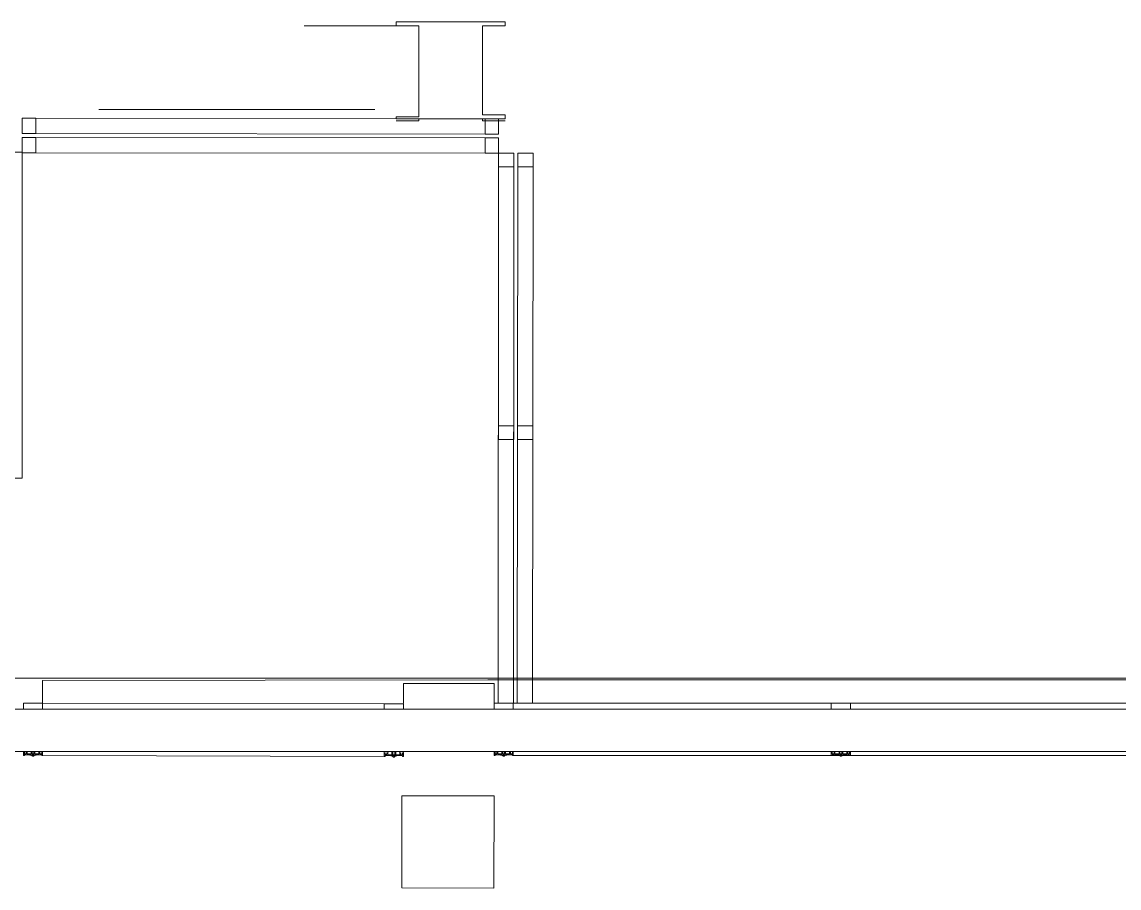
# Model space of a CAD drawing. Header units: centimetres. Extents: x -16.81 to -14.54, y 1.61 to 2.77.
# Drawn here: x -16.5112 to -16.3835, y 1.6341 to 1.7349 of the extents above; entities that cross this region are included whole.
import ezdxf

# ---------------------------------------------------------------- set-up
doc = ezdxf.new("R2010")
doc.units = ezdxf.units.CM
doc.header["$MEASUREMENT"] = 0
doc.layers.get('0').update_dxf_attribs({"lineweight": 0})
doc.layers.add('EXP COTA', color=7, linetype='Continuous', lineweight=0)

# ---------------------------------------------------------------- blocks, each defined once
blk = doc.blocks.new('Block_29')
at = {"layer": 'EXP COTA', "color": 172, "lineweight": 0, "true_color": 0x0000cc}
blk.add_line((-16.03656, 1.65852), (-16.7342, 1.65852), dxfattribs=at)

msp = doc.modelspace()

# ---------------------------------------------------------------- linework, layer by layer
at = {"color": 18, "lineweight": 0, "true_color": 0x000000}
for p, q in [((-16.45495, 1.73487), (-16.46762, 1.73487)), ((-16.46762, 1.73487), (-16.46762, 1.73442)), ((-16.45495, 1.73442), (-16.45495, 1.73487)), ((-16.46762, 1.73442), (-16.47834, 1.73442)), ((-16.46762, 1.73442), (-16.46498, 1.73442)), ((-16.46498, 1.73442), (-16.46498, 1.72382)), ((-16.46498, 1.73442), (-16.46498, 1.72382)), ((-16.45759, 1.73442), (-16.45495, 1.73442)), ((-16.45759, 1.72406), (-16.45759, 1.73442)), ((-16.4701, 1.72467), (-16.50226, 1.7247)), ((-16.50958, 1.72366), (-16.51116, 1.72366)), ((-16.51116, 1.72366), (-16.51116, 1.72188)), ((-16.46762, 1.72362), (-16.51116, 1.72366)), ((-16.50958, 1.72188), (-16.50958, 1.72366)), ((-16.46762, 1.72382), (-16.46762, 1.72361)), ((-16.46498, 1.72382), (-16.46762, 1.72382)), ((-16.46762, 1.72361), (-16.45495, 1.72361)), ((-16.46498, 1.72338), (-16.46762, 1.72338)), ((-16.46498, 1.72361), (-16.46498, 1.72338)), ((-16.45495, 1.72406), (-16.45759, 1.72406)), ((-16.45759, 1.72361), (-16.45759, 1.72338)), ((-16.45759, 1.72338), (-16.45495, 1.72338)), ((-16.45728, 1.72361), (-16.45728, 1.72183)), ((-16.4557, 1.72183), (-16.4557, 1.72361)), ((-16.45495, 1.72361), (-16.45495, 1.72406)), ((-16.50958, 1.72144), (-16.51117, 1.72144)), ((-16.51117, 1.72144), (-16.51117, 1.71965)), ((-16.51117, 1.72144), (-16.45649, 1.72139)), ((-16.51116, 1.72188), (-16.50958, 1.72188)), ((-16.51116, 1.72188), (-16.45649, 1.72183)), ((-16.50958, 1.71965), (-16.50958, 1.72144)), ((-16.45728, 1.72183), (-16.4557, 1.72183)), ((-16.4557, 1.72139), (-16.45728, 1.72139)), ((-16.45728, 1.72139), (-16.45728, 1.7196)), ((-16.4557, 1.7196), (-16.4557, 1.72139)), ((-16.51117, 1.71972), (-16.51328, 1.71972)), ((-16.51117, 1.6818), (-16.51117, 1.71972)), ((-16.51117, 1.71965), (-16.50958, 1.71965)), ((-16.51117, 1.71965), (-16.45728, 1.7196)), ((-16.45728, 1.7196), (-16.4557, 1.7196)), ((-16.4557, 1.7196), (-16.4557, 1.71802)), ((-16.45391, 1.7196), (-16.4557, 1.7196)), ((-16.45391, 1.71802), (-16.45391, 1.7196)), ((-16.45348, 1.7196), (-16.45348, 1.71802)), ((-16.45169, 1.7196), (-16.45348, 1.7196)), ((-16.45169, 1.71801), (-16.45169, 1.7196)), ((-16.45391, 1.71881), (-16.45397, 1.65562)), ((-16.45348, 1.71881), (-16.45354, 1.65562)), ((-16.4557, 1.71802), (-16.45576, 1.65562)), ((-16.4557, 1.71802), (-16.45391, 1.71802)), ((-16.45348, 1.71802), (-16.45169, 1.71801)), ((-16.45169, 1.71801), (-16.45175, 1.65562)), ((-16.45573, 1.68786), (-16.45573, 1.68628)), ((-16.45394, 1.68786), (-16.45573, 1.68786)), ((-16.45394, 1.68628), (-16.45394, 1.68786)), ((-16.45351, 1.68786), (-16.45351, 1.68628)), ((-16.45172, 1.68786), (-16.45351, 1.68786)), ((-16.45172, 1.68628), (-16.45172, 1.68786)), ((-16.45573, 1.68628), (-16.45394, 1.68628)), ((-16.45351, 1.68628), (-16.45172, 1.68628)), ((-16.51355, 1.68187), (-16.51117, 1.6818)), ((-16.51328, 1.6818), (-16.51117, 1.6818)), ((-16.45696, 1.65831), (-16.50879, 1.65824)), ((-16.50879, 1.65562), (-16.50879, 1.65824)), ((-16.29695, 1.65831), (-16.45696, 1.65831)), ((-16.46678, 1.65791), (-16.46678, 1.65562)), ((-16.45622, 1.65791), (-16.46678, 1.65791)), ((-16.4659, 1.65791), (-16.4571, 1.6579)), ((-16.45622, 1.65791), (-16.45622, 1.65562)), ((-16.50879, 1.65562), (-16.51102, 1.65562)), ((-16.51102, 1.65562), (-16.51102, 1.6549)), ((-16.50879, 1.6549), (-16.50879, 1.65562)), ((-16.50879, 1.65562), (-16.46901, 1.65551)), ((-16.50879, 1.6549), (-16.50879, 1.65562)), ((-16.46678, 1.65551), (-16.46901, 1.65551)), ((-16.46901, 1.65551), (-16.46901, 1.6549)), ((-16.46678, 1.6549), (-16.46678, 1.65551)), ((-16.46678, 1.6549), (-16.46678, 1.65551)), ((-16.45399, 1.65562), (-16.45622, 1.65562)), ((-16.45622, 1.65562), (-16.45622, 1.6549)), ((-16.45399, 1.6549), (-16.45399, 1.65562)), ((-16.29917, 1.65562), (-16.45399, 1.65562)), ((-16.45399, 1.65562), (-16.45399, 1.6549)), ((-16.41697, 1.6549), (-16.41697, 1.65562)), ((-16.41697, 1.65562), (-16.41473, 1.65562)), ((-16.41473, 1.65562), (-16.41473, 1.6549)), ((-16.51102, 1.6549), (-16.58729, 1.6549)), ((-16.50879, 1.6549), (-16.51102, 1.6549)), ((-16.46901, 1.6549), (-16.50879, 1.6549)), ((-16.46678, 1.6549), (-16.46901, 1.6549)), ((-16.45622, 1.6549), (-16.46678, 1.6549)), ((-16.45399, 1.6549), (-16.45622, 1.6549)), ((-16.41697, 1.6549), (-16.45399, 1.6549)), ((-16.41473, 1.6549), (-16.41697, 1.6549)), ((-16.37771, 1.6549), (-16.41473, 1.6549)), ((-16.5882, 1.64997), (-16.51013, 1.64997)), ((-16.51102, 1.64995), (-16.51103, 1.64997)), ((-16.51093, 1.64995), (-16.51103, 1.64995)), ((-16.51103, 1.64952), (-16.51103, 1.64995)), ((-16.51093, 1.64952), (-16.51103, 1.64952)), ((-16.51102, 1.64951), (-16.51102, 1.64952)), ((-16.51092, 1.64951), (-16.51102, 1.64951)), ((-16.51093, 1.64972), (-16.51093, 1.64995)), ((-16.51092, 1.64994), (-16.51093, 1.64994)), ((-16.51072, 1.64972), (-16.51093, 1.64972)), ((-16.51093, 1.64962), (-16.51093, 1.64952)), ((-16.5089, 1.64961), (-16.51093, 1.64962)), ((-16.51092, 1.64972), (-16.51092, 1.64994)), ((-16.51092, 1.64961), (-16.51092, 1.64951)), ((-16.5089, 1.64961), (-16.51092, 1.64961)), ((-16.51072, 1.64972), (-16.51071, 1.64995)), ((-16.51071, 1.64995), (-16.51061, 1.64995)), ((-16.51061, 1.64972), (-16.51061, 1.64995)), ((-16.51061, 1.64994), (-16.5106, 1.64994)), ((-16.51013, 1.64972), (-16.51061, 1.64972)), ((-16.51058, 1.64997), (-16.5106, 1.64994)), ((-16.5106, 1.64972), (-16.5106, 1.64994)), ((-16.51027, 1.64961), (-16.51027, 1.64957)), ((-16.51027, 1.64957), (-16.51009, 1.64957)), ((-16.51026, 1.64961), (-16.51026, 1.64957)), ((-16.50955, 1.64961), (-16.51026, 1.64961)), ((-16.51026, 1.64957), (-16.50955, 1.64957)), ((-16.51013, 1.64972), (-16.51013, 1.64997)), ((-16.51013, 1.64997), (-16.51002, 1.64997)), ((-16.51009, 1.64957), (-16.51008, 1.64956)), ((-16.51009, 1.64957), (-16.50974, 1.64957)), ((-16.51008, 1.64956), (-16.51008, 1.64955)), ((-16.51008, 1.64955), (-16.51007, 1.64954)), ((-16.51007, 1.64957), (-16.51007, 1.64956)), ((-16.51007, 1.64956), (-16.51007, 1.64955)), ((-16.51007, 1.64955), (-16.51006, 1.64954)), ((-16.51007, 1.64954), (-16.51007, 1.64953)), ((-16.51007, 1.64953), (-16.51006, 1.64952)), ((-16.51006, 1.64954), (-16.51006, 1.64953)), ((-16.51006, 1.64953), (-16.51005, 1.64952)), ((-16.51006, 1.64952), (-16.51005, 1.64951)), ((-16.51005, 1.64952), (-16.51004, 1.64951)), ((-16.51005, 1.64951), (-16.51005, 1.6495)), ((-16.51005, 1.6495), (-16.51004, 1.64949)), ((-16.51004, 1.64951), (-16.51003, 1.6495)), ((-16.51004, 1.64949), (-16.51003, 1.64949)), ((-16.51003, 1.6495), (-16.51003, 1.64949)), ((-16.51003, 1.64949), (-16.51002, 1.64948)), ((-16.51003, 1.64949), (-16.51002, 1.64948)), ((-16.51002, 1.64997), (-16.51002, 1.64972)), ((-16.51002, 1.64997), (-16.50981, 1.64997)), ((-16.50981, 1.64972), (-16.51002, 1.64972)), ((-16.51002, 1.64948), (-16.51001, 1.64947)), ((-16.51002, 1.64948), (-16.51001, 1.64948)), ((-16.51001, 1.64997), (-16.51001, 1.64972)), ((-16.51001, 1.64948), (-16.51, 1.64947)), ((-16.51001, 1.64947), (-16.51, 1.64947)), ((-16.51, 1.64947), (-16.50999, 1.64946)), ((-16.51, 1.64947), (-16.50999, 1.64946)), ((-16.50999, 1.64946), (-16.50998, 1.64946)), ((-16.50999, 1.64946), (-16.50998, 1.64946)), ((-16.50998, 1.64946), (-16.50997, 1.64945)), ((-16.50998, 1.64946), (-16.50997, 1.64945)), ((-16.50997, 1.64945), (-16.50996, 1.64945)), ((-16.50997, 1.64945), (-16.50996, 1.64945)), ((-16.50996, 1.64945), (-16.50994, 1.64945)), ((-16.50996, 1.64945), (-16.50994, 1.64945)), ((-16.50994, 1.64945), (-16.50993, 1.64945)), ((-16.50994, 1.64945), (-16.50993, 1.64945)), ((-16.50993, 1.64945), (-16.50992, 1.64945)), ((-16.50993, 1.64945), (-16.50992, 1.64944)), ((-16.50992, 1.64945), (-16.50991, 1.64945)), ((-16.50992, 1.64944), (-16.50991, 1.64944)), ((-16.50991, 1.64945), (-16.5099, 1.64945)), ((-16.50991, 1.64944), (-16.5099, 1.64944)), ((-16.5099, 1.64945), (-16.50989, 1.64945)), ((-16.5099, 1.64944), (-16.50989, 1.64944)), ((-16.50989, 1.64945), (-16.50988, 1.64945)), ((-16.50989, 1.64944), (-16.50987, 1.64945)), ((-16.50988, 1.64945), (-16.50986, 1.64945)), ((-16.50987, 1.64945), (-16.50986, 1.64945)), ((-16.50986, 1.64945), (-16.50985, 1.64946)), ((-16.50986, 1.64945), (-16.50985, 1.64945)), ((-16.50985, 1.64946), (-16.50984, 1.64946)), ((-16.50985, 1.64945), (-16.50984, 1.64945)), ((-16.50984, 1.64946), (-16.50983, 1.64947)), ((-16.50984, 1.64945), (-16.50983, 1.64946)), ((-16.50983, 1.64947), (-16.50982, 1.64947)), ((-16.50983, 1.64946), (-16.50982, 1.64946)), ((-16.50982, 1.64947), (-16.50981, 1.64948)), ((-16.50982, 1.64946), (-16.50981, 1.64947)), ((-16.50981, 1.64997), (-16.50981, 1.64972)), ((-16.5097, 1.64997), (-16.50981, 1.64997)), ((-16.50981, 1.64948), (-16.5098, 1.64948)), ((-16.50981, 1.64947), (-16.5098, 1.64948)), ((-16.5098, 1.64948), (-16.50979, 1.64949)), ((-16.5098, 1.64948), (-16.50979, 1.64948)), ((-16.50979, 1.6495), (-16.50978, 1.64951)), ((-16.50979, 1.64949), (-16.50979, 1.6495)), ((-16.50979, 1.64948), (-16.50978, 1.64949)), ((-16.50978, 1.64951), (-16.50977, 1.64952)), ((-16.50978, 1.64949), (-16.50977, 1.6495)), ((-16.50977, 1.64952), (-16.50976, 1.64953)), ((-16.50977, 1.64951), (-16.50976, 1.64952)), ((-16.50977, 1.6495), (-16.50977, 1.64951)), ((-16.50976, 1.64954), (-16.50975, 1.64955)), ((-16.50976, 1.64953), (-16.50976, 1.64954)), ((-16.50976, 1.64952), (-16.50975, 1.64953)), ((-16.50975, 1.64956), (-16.50974, 1.64957)), ((-16.50975, 1.64955), (-16.50975, 1.64956)), ((-16.50975, 1.64954), (-16.50974, 1.64955)), ((-16.50975, 1.64953), (-16.50975, 1.64954)), ((-16.50974, 1.64957), (-16.50956, 1.64957)), ((-16.50974, 1.64956), (-16.50973, 1.64957)), ((-16.50974, 1.64955), (-16.50974, 1.64956)), ((-16.5097, 1.64997), (-16.5097, 1.64972)), ((-16.5097, 1.64997), (-16.46812, 1.64997)), ((-16.50922, 1.64972), (-16.5097, 1.64972)), ((-16.50969, 1.64997), (-16.50969, 1.64972)), ((-16.50956, 1.64957), (-16.50956, 1.64961)), ((-16.50955, 1.64957), (-16.50955, 1.64961)), ((-16.50922, 1.64997), (-16.50921, 1.64994)), ((-16.50911, 1.64994), (-16.50922, 1.64994)), ((-16.50922, 1.64972), (-16.50922, 1.64994)), ((-16.50911, 1.64972), (-16.50911, 1.64994)), ((-16.5091, 1.64994), (-16.50911, 1.64994)), ((-16.5089, 1.64972), (-16.50911, 1.64972)), ((-16.5091, 1.64972), (-16.5091, 1.64994)), ((-16.5089, 1.64994), (-16.5088, 1.64994)), ((-16.5089, 1.64972), (-16.5089, 1.64994)), ((-16.5089, 1.64961), (-16.5089, 1.64951)), ((-16.5089, 1.64951), (-16.5088, 1.64951)), ((-16.50889, 1.64951), (-16.50879, 1.64951)), ((-16.5088, 1.64951), (-16.5088, 1.64994)), ((-16.5088, 1.64994), (-16.50879, 1.64994)), ((-16.50879, 1.64994), (-16.50878, 1.64997)), ((-16.50879, 1.64951), (-16.50879, 1.64994)), ((-16.50879, 1.64951), (-16.46901, 1.64941)), ((-16.46901, 1.64984), (-16.46906, 1.64997)), ((-16.46892, 1.64984), (-16.46902, 1.64984)), ((-16.46902, 1.64941), (-16.46902, 1.64984)), ((-16.46892, 1.64941), (-16.46902, 1.64941)), ((-16.46901, 1.64941), (-16.46901, 1.64941)), ((-16.46891, 1.64941), (-16.46901, 1.64941)), ((-16.46892, 1.64962), (-16.46892, 1.64984)), ((-16.46891, 1.64984), (-16.46892, 1.64984)), ((-16.46871, 1.64962), (-16.46892, 1.64962)), ((-16.46892, 1.64951), (-16.46892, 1.64941)), ((-16.46689, 1.64951), (-16.46892, 1.64951)), ((-16.46891, 1.64962), (-16.46891, 1.64984)), ((-16.46891, 1.64951), (-16.46891, 1.64941)), ((-16.46689, 1.64951), (-16.46891, 1.64951)), ((-16.46871, 1.64962), (-16.4687, 1.64984)), ((-16.4687, 1.64984), (-16.4686, 1.64984)), ((-16.4686, 1.64962), (-16.4686, 1.64984)), ((-16.4686, 1.64984), (-16.46859, 1.64984)), ((-16.46812, 1.64961), (-16.4686, 1.64962)), ((-16.46852, 1.64997), (-16.46859, 1.64984)), ((-16.46859, 1.64962), (-16.46859, 1.64984)), ((-16.46826, 1.64951), (-16.46826, 1.64947)), ((-16.46826, 1.64947), (-16.46808, 1.64946)), ((-16.46825, 1.64951), (-16.46825, 1.64946)), ((-16.46754, 1.64951), (-16.46825, 1.64951)), ((-16.46825, 1.64946), (-16.46754, 1.64946)), ((-16.46812, 1.64961), (-16.46812, 1.64997)), ((-16.46812, 1.64997), (-16.46801, 1.64997)), ((-16.46808, 1.64946), (-16.46807, 1.64945)), ((-16.46808, 1.64946), (-16.46773, 1.64946)), ((-16.46807, 1.64945), (-16.46807, 1.64944)), ((-16.46807, 1.64944), (-16.46806, 1.64943)), ((-16.46806, 1.64946), (-16.46806, 1.64945)), ((-16.46806, 1.64945), (-16.46806, 1.64944)), ((-16.46806, 1.64944), (-16.46805, 1.64943)), ((-16.46806, 1.64943), (-16.46806, 1.64942)), ((-16.46806, 1.64942), (-16.46805, 1.64941)), ((-16.46805, 1.64943), (-16.46804, 1.64942)), ((-16.46805, 1.64941), (-16.46804, 1.6494)), ((-16.46804, 1.64942), (-16.46804, 1.64941)), ((-16.46804, 1.64941), (-16.46803, 1.6494)), ((-16.46804, 1.6494), (-16.46803, 1.6494)), ((-16.46803, 1.6494), (-16.46803, 1.64939)), ((-16.46803, 1.6494), (-16.46802, 1.64939)), ((-16.46803, 1.64939), (-16.46802, 1.64938)), ((-16.46802, 1.64939), (-16.46802, 1.64939)), ((-16.46802, 1.64939), (-16.46801, 1.64938)), ((-16.46802, 1.64938), (-16.46801, 1.64937)), ((-16.46801, 1.64997), (-16.46801, 1.64961)), ((-16.46801, 1.64997), (-16.4678, 1.64997)), ((-16.4678, 1.64961), (-16.46801, 1.64961)), ((-16.46801, 1.64938), (-16.468, 1.64937)), ((-16.46801, 1.64937), (-16.468, 1.64937)), ((-16.468, 1.64997), (-16.468, 1.64961)), ((-16.468, 1.64937), (-16.46799, 1.64936)), ((-16.468, 1.64937), (-16.46799, 1.64936)), ((-16.46799, 1.64936), (-16.46798, 1.64936)), ((-16.46799, 1.64936), (-16.46798, 1.64936)), ((-16.46798, 1.64936), (-16.46797, 1.64935)), ((-16.46798, 1.64936), (-16.46797, 1.64935)), ((-16.46797, 1.64935), (-16.46796, 1.64935)), ((-16.46797, 1.64935), (-16.46796, 1.64935)), ((-16.46796, 1.64935), (-16.46795, 1.64934)), ((-16.46796, 1.64935), (-16.46795, 1.64935)), ((-16.46795, 1.64935), (-16.46793, 1.64934)), ((-16.46795, 1.64934), (-16.46793, 1.64934)), ((-16.46793, 1.64934), (-16.46792, 1.64934)), ((-16.46793, 1.64934), (-16.46792, 1.64934)), ((-16.46792, 1.64934), (-16.46791, 1.64934)), ((-16.46792, 1.64934), (-16.46791, 1.64934)), ((-16.46791, 1.64934), (-16.4679, 1.64934)), ((-16.46791, 1.64934), (-16.4679, 1.64934)), ((-16.4679, 1.64934), (-16.46789, 1.64934)), ((-16.4679, 1.64934), (-16.46789, 1.64934)), ((-16.46789, 1.64934), (-16.46788, 1.64934)), ((-16.46789, 1.64934), (-16.46788, 1.64934)), ((-16.46788, 1.64934), (-16.46786, 1.64934)), ((-16.46788, 1.64934), (-16.46786, 1.64934)), ((-16.46786, 1.64934), (-16.46785, 1.64935)), ((-16.46786, 1.64934), (-16.46785, 1.64934)), ((-16.46785, 1.64935), (-16.46784, 1.64935)), ((-16.46785, 1.64934), (-16.46784, 1.64935)), ((-16.46784, 1.64935), (-16.46783, 1.64936)), ((-16.46784, 1.64935), (-16.46783, 1.64935)), ((-16.46783, 1.64936), (-16.46782, 1.64936)), ((-16.46783, 1.64935), (-16.46782, 1.64935)), ((-16.46782, 1.64936), (-16.46781, 1.64937)), ((-16.46782, 1.64935), (-16.46781, 1.64936)), ((-16.46781, 1.64937), (-16.4678, 1.64937)), ((-16.46781, 1.64936), (-16.4678, 1.64936)), ((-16.4678, 1.64997), (-16.4678, 1.64961)), ((-16.4678, 1.64997), (-16.46769, 1.64997)), ((-16.4678, 1.64937), (-16.46779, 1.64938)), ((-16.4678, 1.64936), (-16.46779, 1.64937)), ((-16.46779, 1.64938), (-16.46778, 1.64939)), ((-16.46779, 1.64937), (-16.46778, 1.64938)), ((-16.46778, 1.64939), (-16.46778, 1.6494)), ((-16.46778, 1.6494), (-16.46777, 1.6494)), ((-16.46778, 1.64938), (-16.46777, 1.64939)), ((-16.46777, 1.6494), (-16.46776, 1.64941)), ((-16.46777, 1.64939), (-16.46776, 1.64939)), ((-16.46776, 1.64941), (-16.46775, 1.64942)), ((-16.46776, 1.6494), (-16.46775, 1.64941)), ((-16.46776, 1.64939), (-16.46776, 1.6494)), ((-16.46775, 1.64943), (-16.46774, 1.64944)), ((-16.46775, 1.64942), (-16.46775, 1.64943)), ((-16.46775, 1.64941), (-16.46774, 1.64942)), ((-16.46774, 1.64945), (-16.46773, 1.64946)), ((-16.46774, 1.64944), (-16.46774, 1.64945)), ((-16.46774, 1.64943), (-16.46773, 1.64944)), ((-16.46774, 1.64942), (-16.46774, 1.64943)), ((-16.46773, 1.64946), (-16.46755, 1.64946)), ((-16.46773, 1.64945), (-16.46772, 1.64946)), ((-16.46773, 1.64944), (-16.46773, 1.64945)), ((-16.46769, 1.64997), (-16.46769, 1.64961)), ((-16.46769, 1.64997), (-16.45533, 1.64997)), ((-16.46721, 1.64961), (-16.46769, 1.64961)), ((-16.46768, 1.64997), (-16.46768, 1.64961)), ((-16.46755, 1.64946), (-16.46755, 1.64951)), ((-16.46754, 1.64946), (-16.46754, 1.64951)), ((-16.46727, 1.64997), (-16.4672, 1.64984)), ((-16.4671, 1.64984), (-16.46721, 1.64984)), ((-16.46721, 1.64961), (-16.46721, 1.64984)), ((-16.4671, 1.64961), (-16.4671, 1.64984)), ((-16.46709, 1.64984), (-16.4671, 1.64984)), ((-16.46689, 1.64961), (-16.4671, 1.64961)), ((-16.46709, 1.64961), (-16.46709, 1.64984)), ((-16.46689, 1.64984), (-16.46679, 1.64984)), ((-16.46689, 1.64961), (-16.46689, 1.64984)), ((-16.46689, 1.64951), (-16.46689, 1.64941)), ((-16.46689, 1.64941), (-16.46679, 1.64941)), ((-16.46688, 1.64941), (-16.46678, 1.64941)), ((-16.46679, 1.64941), (-16.46679, 1.64984)), ((-16.46679, 1.64984), (-16.46678, 1.64984)), ((-16.46678, 1.64984), (-16.46673, 1.64997)), ((-16.46678, 1.64941), (-16.46678, 1.64984)), ((-16.45622, 1.64995), (-16.45623, 1.64997)), ((-16.45613, 1.64995), (-16.45623, 1.64995)), ((-16.45623, 1.64952), (-16.45623, 1.64995)), ((-16.45613, 1.64952), (-16.45623, 1.64952)), ((-16.45622, 1.64951), (-16.45622, 1.64952)), ((-16.45612, 1.64951), (-16.45622, 1.64951)), ((-16.45613, 1.64972), (-16.45613, 1.64995)), ((-16.45612, 1.64994), (-16.45613, 1.64994)), ((-16.45592, 1.64972), (-16.45613, 1.64972)), ((-16.45613, 1.64962), (-16.45613, 1.64952)), ((-16.4541, 1.64961), (-16.45613, 1.64962)), ((-16.45612, 1.64972), (-16.45612, 1.64994)), ((-16.45612, 1.64961), (-16.4541, 1.64961)), ((-16.45612, 1.64961), (-16.45612, 1.64951)), ((-16.45592, 1.64972), (-16.45591, 1.64995)), ((-16.45591, 1.64995), (-16.45581, 1.64995)), ((-16.45581, 1.64972), (-16.45581, 1.64995)), ((-16.45581, 1.64994), (-16.4558, 1.64994)), ((-16.45533, 1.64972), (-16.45581, 1.64972)), ((-16.45578, 1.64997), (-16.4558, 1.64994)), ((-16.4558, 1.64972), (-16.4558, 1.64994)), ((-16.45547, 1.64961), (-16.45547, 1.64957)), ((-16.45547, 1.64957), (-16.45529, 1.64957)), ((-16.45546, 1.64957), (-16.45546, 1.64961)), ((-16.45546, 1.64961), (-16.45475, 1.64961)), ((-16.45475, 1.64957), (-16.45546, 1.64957)), ((-16.45533, 1.64972), (-16.45533, 1.64997)), ((-16.45533, 1.64997), (-16.45522, 1.64997)), ((-16.45529, 1.64957), (-16.45528, 1.64956)), ((-16.45529, 1.64957), (-16.45494, 1.64957)), ((-16.45528, 1.64956), (-16.45528, 1.64955)), ((-16.45528, 1.64955), (-16.45527, 1.64954)), ((-16.45527, 1.64957), (-16.45527, 1.64956)), ((-16.45527, 1.64956), (-16.45527, 1.64955)), ((-16.45527, 1.64955), (-16.45526, 1.64954)), ((-16.45527, 1.64954), (-16.45527, 1.64953)), ((-16.45527, 1.64953), (-16.45526, 1.64952)), ((-16.45526, 1.64954), (-16.45525, 1.64953)), ((-16.45526, 1.64952), (-16.45525, 1.64951)), ((-16.45525, 1.64953), (-16.45525, 1.64952)), ((-16.45525, 1.64952), (-16.45524, 1.64951)), ((-16.45525, 1.64951), (-16.45525, 1.6495)), ((-16.45525, 1.6495), (-16.45524, 1.64949)), ((-16.45524, 1.64951), (-16.45523, 1.6495)), ((-16.45524, 1.64949), (-16.45523, 1.64949)), ((-16.45523, 1.6495), (-16.45523, 1.64949)), ((-16.45523, 1.64949), (-16.45522, 1.64948)), ((-16.45523, 1.64949), (-16.45522, 1.64948)), ((-16.45522, 1.64997), (-16.45522, 1.64972)), ((-16.45522, 1.64997), (-16.45501, 1.64997)), ((-16.45501, 1.64972), (-16.45522, 1.64972)), ((-16.45522, 1.64948), (-16.45521, 1.64947)), ((-16.45522, 1.64948), (-16.45521, 1.64948)), ((-16.45521, 1.64997), (-16.45521, 1.64972)), ((-16.45521, 1.64948), (-16.4552, 1.64947)), ((-16.45521, 1.64947), (-16.4552, 1.64947)), ((-16.4552, 1.64947), (-16.45519, 1.64946)), ((-16.4552, 1.64947), (-16.45519, 1.64946)), ((-16.45519, 1.64946), (-16.45518, 1.64946)), ((-16.45519, 1.64946), (-16.45518, 1.64946)), ((-16.45518, 1.64946), (-16.45517, 1.64945)), ((-16.45518, 1.64946), (-16.45517, 1.64945)), ((-16.45517, 1.64945), (-16.45516, 1.64945)), ((-16.45517, 1.64945), (-16.45516, 1.64945)), ((-16.45516, 1.64945), (-16.45514, 1.64945)), ((-16.45516, 1.64945), (-16.45514, 1.64945)), ((-16.45514, 1.64945), (-16.45513, 1.64945)), ((-16.45514, 1.64945), (-16.45513, 1.64945)), ((-16.45513, 1.64945), (-16.45512, 1.64945)), ((-16.45513, 1.64945), (-16.45512, 1.64944)), ((-16.45512, 1.64945), (-16.45511, 1.64945)), ((-16.45512, 1.64944), (-16.45511, 1.64944)), ((-16.45511, 1.64945), (-16.4551, 1.64945)), ((-16.45511, 1.64944), (-16.4551, 1.64944)), ((-16.4551, 1.64945), (-16.45509, 1.64945)), ((-16.4551, 1.64944), (-16.45509, 1.64944)), ((-16.45509, 1.64945), (-16.45507, 1.64945)), ((-16.45509, 1.64944), (-16.45507, 1.64945)), ((-16.45507, 1.64945), (-16.45506, 1.64945)), ((-16.45507, 1.64945), (-16.45506, 1.64945)), ((-16.45506, 1.64945), (-16.45505, 1.64946)), ((-16.45506, 1.64945), (-16.45505, 1.64945)), ((-16.45505, 1.64946), (-16.45504, 1.64946)), ((-16.45505, 1.64945), (-16.45504, 1.64945)), ((-16.45504, 1.64946), (-16.45503, 1.64947)), ((-16.45504, 1.64945), (-16.45503, 1.64946)), ((-16.45503, 1.64947), (-16.45502, 1.64947)), ((-16.45503, 1.64946), (-16.45502, 1.64946)), ((-16.45502, 1.64947), (-16.45501, 1.64948)), ((-16.45502, 1.64946), (-16.45501, 1.64947)), ((-16.45501, 1.64997), (-16.45501, 1.64972)), ((-16.45501, 1.64997), (-16.4549, 1.64997)), ((-16.45501, 1.64948), (-16.455, 1.64948)), ((-16.45501, 1.64947), (-16.455, 1.64948)), ((-16.455, 1.64948), (-16.45499, 1.64949)), ((-16.455, 1.64948), (-16.45499, 1.64948)), ((-16.45499, 1.6495), (-16.45498, 1.64951)), ((-16.45499, 1.64949), (-16.45499, 1.6495)), ((-16.45499, 1.64948), (-16.45498, 1.64949)), ((-16.45498, 1.64951), (-16.45497, 1.64952)), ((-16.45498, 1.64949), (-16.45497, 1.6495)), ((-16.45497, 1.64952), (-16.45496, 1.64953)), ((-16.45497, 1.64951), (-16.45496, 1.64952)), ((-16.45497, 1.6495), (-16.45497, 1.64951)), ((-16.45496, 1.64954), (-16.45495, 1.64955)), ((-16.45496, 1.64953), (-16.45496, 1.64954)), ((-16.45496, 1.64952), (-16.45495, 1.64953)), ((-16.45495, 1.64956), (-16.45494, 1.64957)), ((-16.45495, 1.64955), (-16.45495, 1.64956)), ((-16.45495, 1.64954), (-16.45494, 1.64955)), ((-16.45495, 1.64953), (-16.45495, 1.64954)), ((-16.45494, 1.64957), (-16.45476, 1.64957)), ((-16.45494, 1.64956), (-16.45493, 1.64957)), ((-16.45494, 1.64955), (-16.45494, 1.64956)), ((-16.4549, 1.64997), (-16.4549, 1.64972)), ((-16.4549, 1.64997), (-16.41606, 1.64997)), ((-16.45442, 1.64972), (-16.4549, 1.64972)), ((-16.45489, 1.64997), (-16.45489, 1.64972)), ((-16.45476, 1.64957), (-16.45476, 1.64961)), ((-16.45475, 1.64961), (-16.45475, 1.64957)), ((-16.45442, 1.64997), (-16.45441, 1.64994)), ((-16.45431, 1.64994), (-16.45442, 1.64994)), ((-16.45442, 1.64972), (-16.45442, 1.64994)), ((-16.45431, 1.64972), (-16.45431, 1.64994)), ((-16.4543, 1.64994), (-16.45431, 1.64994)), ((-16.4541, 1.64972), (-16.45431, 1.64972)), ((-16.4543, 1.64972), (-16.4543, 1.64994)), ((-16.4541, 1.64994), (-16.454, 1.64994)), ((-16.4541, 1.64972), (-16.4541, 1.64994)), ((-16.4541, 1.64961), (-16.4541, 1.64951)), ((-16.4541, 1.64951), (-16.454, 1.64951)), ((-16.45409, 1.64951), (-16.45399, 1.64951)), ((-16.454, 1.64951), (-16.454, 1.64994)), ((-16.454, 1.64994), (-16.45399, 1.64994)), ((-16.45399, 1.64994), (-16.45398, 1.64997)), ((-16.45399, 1.64951), (-16.45399, 1.64994)), ((-16.41697, 1.64951), (-16.45399, 1.64951)), ((-16.41686, 1.64994), (-16.41697, 1.64994)), ((-16.41697, 1.64951), (-16.41697, 1.64994)), ((-16.41686, 1.64951), (-16.41697, 1.64951)), ((-16.41686, 1.64972), (-16.41686, 1.64994)), ((-16.41686, 1.64972), (-16.41665, 1.64972)), ((-16.41686, 1.64961), (-16.41686, 1.64951)), ((-16.41484, 1.64961), (-16.41686, 1.64961)), ((-16.41484, 1.64951), (-16.41686, 1.64951)), ((-16.41665, 1.64972), (-16.41665, 1.64994)), ((-16.41665, 1.64994), (-16.41655, 1.64994)), ((-16.41655, 1.64972), (-16.41655, 1.64994)), ((-16.41655, 1.64972), (-16.41606, 1.64972)), ((-16.4162, 1.64957), (-16.4162, 1.64961)), ((-16.4162, 1.64957), (-16.4162, 1.64961)), ((-16.41602, 1.64957), (-16.4162, 1.64957)), ((-16.41602, 1.64957), (-16.4162, 1.64957)), ((-16.41606, 1.64997), (-16.41606, 1.64972)), ((-16.41606, 1.64997), (-16.41596, 1.64997)), ((-16.41602, 1.64956), (-16.41602, 1.64957)), ((-16.41568, 1.64957), (-16.41602, 1.64957)), ((-16.41602, 1.64956), (-16.41602, 1.64957)), ((-16.41568, 1.64957), (-16.41602, 1.64957)), ((-16.41601, 1.64955), (-16.41602, 1.64956)), ((-16.41601, 1.64955), (-16.41602, 1.64956)), ((-16.41601, 1.64954), (-16.41601, 1.64955)), ((-16.41601, 1.64954), (-16.41601, 1.64955)), ((-16.416, 1.64953), (-16.41601, 1.64954)), ((-16.416, 1.64953), (-16.41601, 1.64954)), ((-16.41599, 1.64952), (-16.416, 1.64953)), ((-16.41599, 1.64952), (-16.416, 1.64953)), ((-16.41599, 1.64951), (-16.41599, 1.64952)), ((-16.41599, 1.64951), (-16.41599, 1.64952)), ((-16.41598, 1.6495), (-16.41599, 1.64951)), ((-16.41598, 1.6495), (-16.41599, 1.64951)), ((-16.41597, 1.64949), (-16.41598, 1.6495)), ((-16.41597, 1.64949), (-16.41598, 1.6495)), ((-16.41596, 1.64948), (-16.41597, 1.64949)), ((-16.41596, 1.64948), (-16.41597, 1.64949)), ((-16.41596, 1.64997), (-16.41596, 1.64972)), ((-16.41596, 1.64997), (-16.41574, 1.64997)), ((-16.41596, 1.64972), (-16.41574, 1.64972)), ((-16.41595, 1.64948), (-16.41596, 1.64948)), ((-16.41595, 1.64948), (-16.41596, 1.64948)), ((-16.41594, 1.64947), (-16.41595, 1.64948)), ((-16.41594, 1.64947), (-16.41595, 1.64948)), ((-16.41593, 1.64946), (-16.41594, 1.64947)), ((-16.41593, 1.64946), (-16.41594, 1.64947)), ((-16.41592, 1.64946), (-16.41593, 1.64946)), ((-16.41592, 1.64946), (-16.41593, 1.64946)), ((-16.41591, 1.64945), (-16.41592, 1.64946)), ((-16.41591, 1.64945), (-16.41592, 1.64946)), ((-16.4159, 1.64945), (-16.41591, 1.64945)), ((-16.4159, 1.64945), (-16.41591, 1.64945)), ((-16.41589, 1.64945), (-16.4159, 1.64945)), ((-16.41589, 1.64945), (-16.4159, 1.64945)), ((-16.41588, 1.64945), (-16.41589, 1.64945)), ((-16.41588, 1.64945), (-16.41589, 1.64945)), ((-16.41587, 1.64944), (-16.41588, 1.64945)), ((-16.41587, 1.64944), (-16.41588, 1.64945)), ((-16.41586, 1.64944), (-16.41587, 1.64944)), ((-16.41586, 1.64944), (-16.41587, 1.64944)), ((-16.41584, 1.64944), (-16.41586, 1.64944)), ((-16.41584, 1.64944), (-16.41586, 1.64944)), ((-16.41583, 1.64944), (-16.41584, 1.64944)), ((-16.41583, 1.64944), (-16.41584, 1.64944)), ((-16.41582, 1.64945), (-16.41583, 1.64944)), ((-16.41582, 1.64945), (-16.41583, 1.64944)), ((-16.41581, 1.64945), (-16.41582, 1.64945)), ((-16.41581, 1.64945), (-16.41582, 1.64945)), ((-16.4158, 1.64945), (-16.41581, 1.64945)), ((-16.4158, 1.64945), (-16.41581, 1.64945)), ((-16.41579, 1.64945), (-16.4158, 1.64945)), ((-16.41579, 1.64945), (-16.4158, 1.64945)), ((-16.41578, 1.64946), (-16.41579, 1.64945)), ((-16.41578, 1.64946), (-16.41579, 1.64945)), ((-16.41577, 1.64946), (-16.41578, 1.64946)), ((-16.41577, 1.64946), (-16.41578, 1.64946)), ((-16.41576, 1.64947), (-16.41577, 1.64946)), ((-16.41576, 1.64947), (-16.41577, 1.64946)), ((-16.41575, 1.64948), (-16.41576, 1.64947)), ((-16.41575, 1.64948), (-16.41576, 1.64947)), ((-16.41574, 1.64948), (-16.41575, 1.64948)), ((-16.41574, 1.64948), (-16.41575, 1.64948)), ((-16.41574, 1.64997), (-16.41574, 1.64972)), ((-16.41574, 1.64997), (-16.41564, 1.64997)), ((-16.41573, 1.64949), (-16.41574, 1.64948)), ((-16.41573, 1.64949), (-16.41574, 1.64948)), ((-16.41572, 1.6495), (-16.41573, 1.64949)), ((-16.41572, 1.6495), (-16.41573, 1.64949)), ((-16.41571, 1.64951), (-16.41572, 1.6495)), ((-16.41571, 1.64951), (-16.41572, 1.6495)), ((-16.4157, 1.64953), (-16.41571, 1.64952)), ((-16.4157, 1.64953), (-16.41571, 1.64952)), ((-16.41571, 1.64952), (-16.41571, 1.64951)), ((-16.41571, 1.64952), (-16.41571, 1.64951)), ((-16.41569, 1.64954), (-16.4157, 1.64953)), ((-16.41569, 1.64954), (-16.4157, 1.64953)), ((-16.41568, 1.64956), (-16.41569, 1.64955)), ((-16.41568, 1.64956), (-16.41569, 1.64955)), ((-16.41569, 1.64955), (-16.41569, 1.64954)), ((-16.41569, 1.64955), (-16.41569, 1.64954)), ((-16.41568, 1.64957), (-16.41568, 1.64956)), ((-16.4155, 1.64957), (-16.41568, 1.64957)), ((-16.41568, 1.64957), (-16.41568, 1.64956)), ((-16.4155, 1.64957), (-16.41568, 1.64957)), ((-16.41564, 1.64972), (-16.41564, 1.64997)), ((-16.41564, 1.64997), (-16.37681, 1.64997)), ((-16.41564, 1.64972), (-16.41516, 1.64972)), ((-16.4155, 1.64961), (-16.4155, 1.64957)), ((-16.4155, 1.64961), (-16.4155, 1.64957)), ((-16.41505, 1.64994), (-16.41516, 1.64994)), ((-16.41516, 1.64972), (-16.41516, 1.64994)), ((-16.41505, 1.64972), (-16.41505, 1.64994)), ((-16.41505, 1.64972), (-16.41484, 1.64972)), ((-16.41484, 1.64972), (-16.41484, 1.64994)), ((-16.41484, 1.64994), (-16.41473, 1.64994)), ((-16.41484, 1.64961), (-16.41484, 1.64951)), ((-16.41484, 1.64951), (-16.41473, 1.64951)), ((-16.41473, 1.64951), (-16.41473, 1.64994)), ((-16.37771, 1.64952), (-16.41473, 1.64951)), ((-16.46695, 1.64484), (-16.46697, 1.63412)), ((-16.45623, 1.64482), (-16.46695, 1.64484)), ((-16.45625, 1.63409), (-16.45623, 1.64482)), ((-16.46697, 1.63412), (-16.45625, 1.63409))]:
    msp.add_line(p, q, dxfattribs=at)

# ---------------------------------------------------------------- block references
at = {"layer": 'EXP COTA'}
msp.add_blockref('Block_29', (0, 0), dxfattribs=at)

doc.saveas('drawing.dxf')
